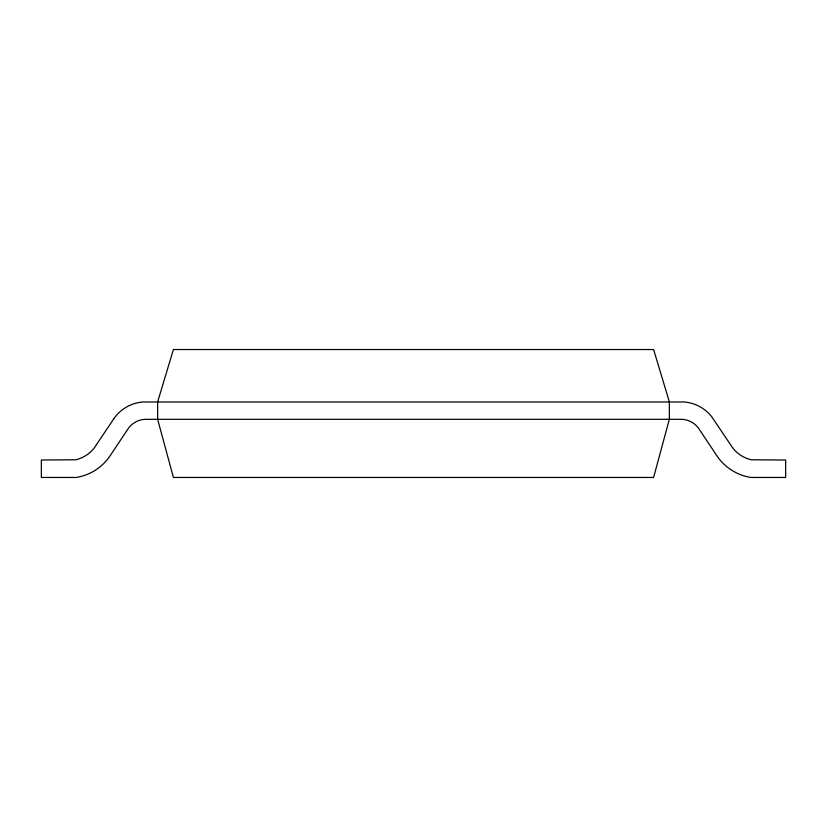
<?xml version="1.0" encoding="UTF-8"?>
<svg xmlns="http://www.w3.org/2000/svg" width="827" height="827" viewBox="0 0 827 827"><rect width="100%" height="100%" fill="white"/><g stroke="black" fill="none" stroke-linecap="round" stroke-linejoin="round"><path stroke-width="1.24" d="M669.353 419.31L653.599 477.458L173.401 477.458L157.647 419.31L157.647 401.87L173.401 349.542L653.599 349.542L669.353 401.87L669.353 419.31M113.619 419.031L94.371 447.789A32.956 32.956 0 0 1 75.691 459.791L41.35 460.019L41.35 477.458L76.239 477.458A50.416 50.416 0 0 0 110.218 455.625L127.947 428.996A21.709 21.709 0 0 1 146.017 419.32L680.983 419.31A21.709 21.709 0 0 1 699.053 428.996L716.782 455.625A50.416 50.416 0 0 0 750.761 477.458L785.65 477.458L785.65 460.019L751.309 459.791A32.956 32.956 0 0 1 732.629 447.789L711.706 416.725A39.169 39.169 0 0 0 684.187 401.984L142.813 401.984A39.169 39.169 0 0 0 115.294 416.725L113.619 419.031"/></g></svg>
